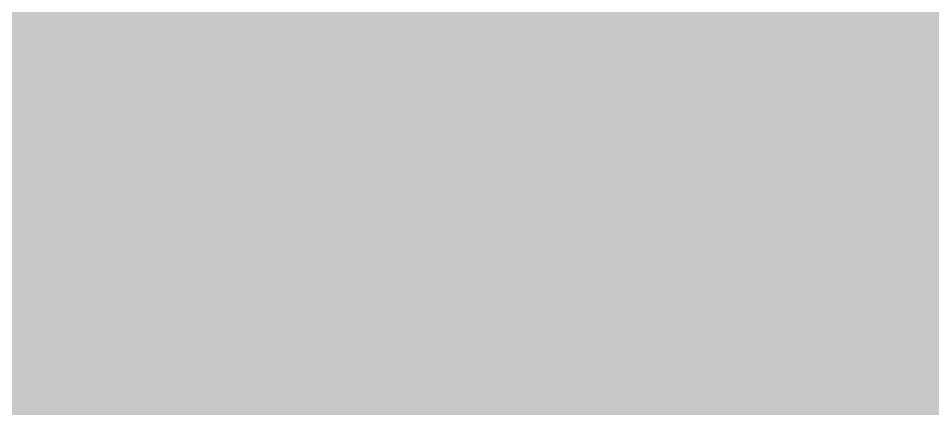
# Paper-space layout 'Layout1' of a CAD drawing. Extents: x -43 to 2298, y -18 to 768.
# Drawn here: x 737.196 to 739.993, y 372.76 to 373.952 of the extents above; entities that cross this region are included whole.
import ezdxf

# ---------------------------------------------------------------- set-up
doc = ezdxf.new("R2010")
doc.units = 0
doc.header["$LTSCALE"] = 2
doc.layers.add('CARTOUCHE', color=7, linetype='Continuous')

# ---------------------------------------------------------------- blocks, each defined once
blk = doc.blocks.new('miniLogo')
at = {"layer": 'CARTOUCHE', "true_color": 0xffffff}
h = blk.add_hatch(color=7, dxfattribs=at)
h.dxf.hatch_style = 1
edge = h.paths.add_edge_path()
edge.add_spline(control_points=[(960.7415, 27.4251), (960.7415, 16.5339), (960.7415, 5.6427), (960.7415, 1.8027), (964.5815, 1.8027), (1010.1208, 1.8027), (1055.66, 1.8027), (1059.5, 1.8027), (1059.5, 5.6427), (1059.5, 16.5339), (1059.5, 27.4251), (1059.5, 31.2651), (1055.66, 31.2651), (1010.1208, 31.2651), (964.5815, 31.2651), (960.7415, 31.2651), (960.7415, 27.4251)], knot_values=[0, 0, 0, 1, 1, 2.570796, 2.570796, 3.570796, 3.570796, 5.141593, 5.141593, 6.141593, 6.141593, 7.712389, 7.712389, 8.712389, 8.712389, 10.283185, 10.283185, 10.283185], weights=[1, 1, 1, 0.707107, 1, 1, 1, 0.707107, 1, 1, 1, 0.707107, 1, 1, 1, 0.707107, 1], degree=2, periodic=0)
at = {"layer": 'CARTOUCHE'}
blk.add_rational_spline([(960.7415, 27.4251), (960.7415, 16.5339), (960.7415, 5.6427), (960.7415, 1.8027), (964.5815, 1.8027), (1010.1208, 1.8027), (1055.66, 1.8027), (1059.5, 1.8027), (1059.5, 5.6427), (1059.5, 16.5339), (1059.5, 27.4251), (1059.5, 31.2651), (1055.66, 31.2651), (1010.1208, 31.2651), (964.5815, 31.2651), (960.7415, 31.2651), (960.7415, 27.4251)], [1, 1, 1, 0.707106781187, 1, 1, 1, 0.707106781187, 1, 1, 1, 0.707106781187, 1, 1, 1, 0.707106781187, 1], degree=2, knots=[0, 0, 0, 1, 1, 2.570796, 2.570796, 3.570796, 3.570796, 5.141593, 5.141593, 6.141593, 6.141593, 7.712389, 7.712389, 8.712389, 8.712389, 10.283185, 10.283185, 10.283185], dxfattribs=at)

psp = doc.layouts.get("Layout1")

# ---------------------------------------------------------------- block references
at = {"layer": 'CARTOUCHE'}
psp.add_blockref('miniLogo', (-237.3663, 364.8484), dxfattribs=at)

doc.saveas('drawing.dxf')
